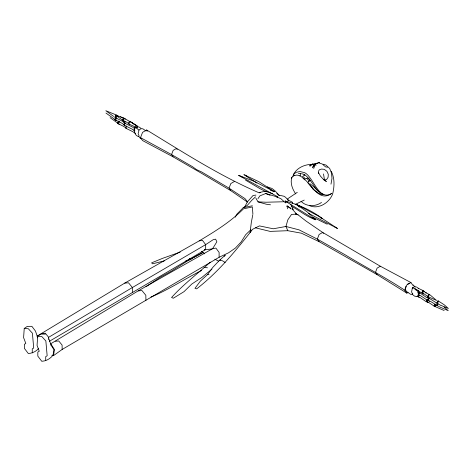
<?xml version="1.0" encoding="UTF-8"?>
<svg xmlns="http://www.w3.org/2000/svg" width="472" height="472" viewBox="0 0 472 472"><rect width="100%" height="100%" fill="white"/><g stroke="black" fill="none" stroke-linecap="round" stroke-linejoin="round"><path stroke-width="0.71" d="M32.261 352.92L32.261 348.855L33.707 348.017L32.397 333.197L28.314 328.73L24.231 328.482L23.6 337.627L25.818 343.463L24.367 344.3L24.367 348.36L28.314 353.528C32.249 353.304 36.167 351.481 38.663 348.389M45.713 360.685L45.713 356.62L47.159 355.788L45.855 340.967L41.772 336.501L37.689 336.253L37.058 345.392L39.27 351.233L37.825 352.065L37.825 356.13L41.772 361.292C46.25 361.109 50.404 358.661 53.088 355.109L53.92 349.669L51.023 345.115M51.141 344.359L54.451 349.563L53.519 355.623L62.156 349.451L219.114 257.287L219.114 252.396L215.875 248.077L212.636 248.655L138.178 290.882L50.474 343.946M292.54 203.42L292.575 202.329L287.377 199.597L288.628 200.506L285.471 197.213L283.932 196.234L279.206 195.219M291.743 178.286L291.873 177.295L293.767 175.732L296.87 175.059C309.856 176.87 316.505 204.553 331.881 193.308C318.635 201.762 313.892 177.661 304.847 172.752L300.08 171.531L296.168 172.309L293.531 174.333L292.935 176.28M330.99 184.151L331.999 178.268L331.468 173.029L329.727 168.528L325.94 165.064L323.426 164.25M252.768 214.89L251.299 222.56L250.089 232.566C233.988 252.839 217.279 272.946 196.641 288.858L194.977 288.315L200.34 281.141L207.55 274.562L212.813 267.353L219.291 260.538L225.221 255.145L224.347 256.267M291.873 177.295C289.991 183.042 292.404 189.154 295.708 193.874M138.125 133.552L139.004 130.455L136.951 128.319C132.302 125.54 134.384 135.027 137.317 136.078L138.697 136.473M405.92 286.18L405.188 288.746L406.286 291.324L410.616 294.298L412.363 294.451L412.752 293.684M313.614 166.805L314.376 164.822L313.791 164.982L312.346 167.536L313.845 168.221L314.641 165.566L314.376 164.822M247.393 202.004L230.837 190.694L199.733 172.245L173.153 156.881L142.562 140.556L140.514 137.635L142.562 132.355L146.662 129.989C183.36 152.344 219.757 175.903 259.329 192.906M408.02 292.463L406.852 293.136L404.799 290.221L406.852 284.94L410.953 282.575L413 285.489M418.168 291.779L418.676 290.481M251.033 230.619L250.089 232.566L252.561 229.315L259.452 225.899L273.241 228.778L285.967 226.477L299.089 229.87L317.314 239.103L345.351 254.933C364.956 266.845 385.547 277.548 404.799 290.221M318.293 171.731L319.202 169.902L321.526 169.065L324.299 169.336L326.889 171.312L328.294 174.292L328.111 177.265L326.624 179.531L324.476 180.003L323.302 179.366M244.396 207.686L247.204 202.093L253.039 195.508L255.936 195.089M303.697 177.171L304.965 178.363L307.007 178.54L307.638 177.289L304.375 174.386M125.422 119.097L123.652 117.953L122.419 120.207L124.189 121.351M123.652 118.472L122.832 119.971L123.369 120.283L124.189 118.779M129.316 121.693L128.502 123.18L129.039 123.493M129.853 121.298L135.547 125.145L129.853 121.298L128.478 123.817L133.694 126.219L135.122 127.434M135.588 127.163L136.331 125.812L137.069 126.307M418.198 288.25L422.965 290.528L421.59 293.041L417.272 289.938L415.283 289.183L416.493 290.003M422.965 291.23L422.151 292.717L422.688 293.029L423.502 291.543M428.629 294.546L427.809 296.05L428.346 296.357L429.166 294.858M429.166 294.339L427.933 296.599L436.606 300.475L430.399 295.171L425.266 292.345L426.181 292.982L423.502 291.012M235.245 217.191L237.044 213.969L243.186 207.727L247.346 205.332L251.812 200.258L255.541 196.853M117.593 115.628L116.147 114.926L114.702 117.298L116.731 118.342M116.088 116.832L116.731 115.776M115.852 117.829L114.767 119.611L116.212 120.313M116.212 117.752L115.251 119.328L115.835 119.664M116.153 119.139L116.79 118.088M118.714 121.009L117.369 123.221L119.257 124.189M117.817 122.956L118.714 121.487L119.257 121.8L118.36 123.269M119.257 121.322L117.911 123.528L123.776 126.449L126.537 128.39M124.714 121.103L124.083 122.142L124.679 122.49M124.986 121.28L124.018 122.867L132.331 126.968L134.726 128.691M124.962 122.814L124.006 124.378L124.608 124.72M125.239 122.985L123.947 125.104L131.989 129.045L134.839 130.986M125.646 127.469L126.537 126.012M126.72 126.295L125.593 128.142L132.791 131.653L135.446 133.458M134.343 127.936L135.181 126.561M134.839 128.638L134.001 130.012L134.839 130.419M418.511 294.162L419.248 292.947M418.9 294.498L419.455 293.584M428.293 296.398L427.331 297.985L420.227 293.183L418.021 292.333L419.39 293M428.623 296.563L427.986 297.602L428.588 297.95M427.107 299.726L425.98 301.573L419.909 297.413L417.85 296.617L419.124 297.242M426.594 301.219L427.479 299.761M428.688 298.186L427.402 300.298L420.576 295.661L418.363 294.805L419.738 295.472M429.013 298.357L428.063 299.921L428.659 300.263M427.148 301.537L427.738 300.57M428.033 302.463L426.688 301.803L428.912 302.623L433.969 306.009L434.977 304.351M434.423 305.744L435.314 304.275L435.857 304.587L435.261 305.567M435.857 304.11L434.511 306.322L444.14 310.517M437.839 301.171L436.883 302.747L437.461 303.083L438.104 302.033M438.423 300.988L436.978 303.36L440.27 305.083M437.78 303.407L436.818 304.983L437.402 305.319M436.913 305.602L437.998 303.821M212.636 248.655L216.866 241.788L215.621 239.145L213.208 239.676L205.662 244.626L132.384 287.531L48.634 337.309L48.669 339.492M277.123 197.733L277.666 196.553M257.995 198.618L259.913 195.868L265.718 193.514L274.621 196.145L280.763 198.6L285.584 202.936M323.892 194.493C317.066 192.93 314.263 185.295 310.139 180.357L308.31 181.944L308.688 181.702M417.077 296.681L418.233 295.442L418.233 293.236L417.549 290.675L415.826 289.914L413.743 288.121L412.363 287.879L411.608 291.897L412.693 294.658L414.451 296.08L417.077 296.681L418.21 296.027M250.915 229.687L245.647 234.737L241.133 241.959L235.345 248.107L228.595 252.78L219.114 257.287M210.252 262.166C197.361 273.949 183.272 284.463 171.566 297.507L173.354 298.221L183.974 291.684L191.797 284.032L202.01 277.329L211.94 269.123M145.995 286.716L160.279 277.194L171.43 271.099L189.207 259.877L203.066 252.426L204.736 253.847M220.477 259.683L219.291 260.538L222.235 260.674L225.179 262.456M297.283 192.352L287.643 198.812M24.231 328.482L27.305 326.364L31.872 326.329L35.471 331.078L37.784 337.834M37.689 336.253L40.757 334.129L45.33 334.099M252.898 214.194L252.378 206.96L243.534 208.789C230.666 221.816 214.825 231.534 199.184 240.885L124.726 283.111L37.017 336.176M49.336 341.309L205.662 249.517L205.662 244.626L202.423 240.313L199.184 240.885M138.91 129.971L141.152 128.679L142.898 128.826L146.143 131.057M234.413 181.478L230.837 183.543L229.05 188.151L230.837 190.694M410.953 282.575L380.361 266.243L377.104 268.12L375.5 272.303L377.104 274.633L406.852 293.136M407.513 284.191L409.348 283.135M201.609 270.474C184.552 279.023 168.663 289.725 150.981 297.047M295.124 204.476L304.228 200.087M321.491 202.458C315.497 206.813 306.275 206.866 301.047 201.29M299.797 175.732L300.699 175.324L300.351 173.389M316.429 163.666L317.768 163.088M302.346 176.54L303.915 175.873L303.938 174.339L301.366 173.672M191.19 259.128L189.207 259.877L203.066 252.426L201.414 251.31M313.508 164.516L315.479 163.796M185.437 261.116L190.281 259.417L189.49 258.444M313.998 164.049L319.432 162.527L318.547 162.834L322.24 163.99L325.58 166.893L327.55 167.212M180.198 252.107L162.628 258.32L151.6 262.851L152.533 263.813L164.274 260.892M286.056 202.753L285.147 201.037C298.398 204.518 311.249 210.229 322.24 218.459L320.122 217.598M243.186 207.727L252.378 205.768M51.849 355.357L53.088 355.109M204.364 249.747L205.662 249.517M207.55 274.562L209.019 274.356M204.518 249.841L212.199 248.927M124.726 283.111L128.514 282.793L132.384 287.531L132.461 292.593M138.178 290.882L141.972 290.563L145.836 295.301L145.913 300.357M42.02 333.486L45.294 333.208L48.634 337.309M55.472 341.256L58.746 340.979L62.092 345.073L62.156 349.451M377.104 274.633L319.101 241.652L301.431 233.203L287.808 230.708L270.096 231.392L255.482 227.823M312.004 164.315C304.764 164.451 297.041 167.672 293.531 174.333L294.357 175.661M291.932 208.689L296.623 214.129L291.531 214.4L287.808 219.893L285.967 226.477L287.808 230.708M298.41 173.59L300.499 173.489M417.991 295.867L418.316 295.861M283.678 201.768L266.066 202.228L258.042 201.874L255.93 198.252M273.377 191.679L274.433 191.685L258.975 181.744L243.829 174.599L256.945 183.047M323.804 194.612L321.603 194.564L318.004 192.942L313.054 189.319M260.627 192.6L259.287 192.558L265.311 191.166L272.55 193.744M204.034 267.353L207.45 267.783M270.368 190.216L274.433 191.685L254.142 181.289L238.484 175.336L277.772 196.777M270.509 204.807L266.255 204.211L258.042 201.874M123.652 121.044L116.212 115.498L123.652 117.953M299.395 207.178L296.333 204.329L319.042 216.424L337.386 228.418L308.635 213.409M295.484 213.84L296.623 214.129M137.045 126.461L139.122 127.062L140.868 128.248M268.474 187.921L267.506 187.03L271.943 188.428L275.217 190.995L279.412 195.656L276.793 193.502M309.284 205.556C318.417 209.863 329.509 202.695 332.683 193.845C334.459 186.428 334.866 178.162 331.191 171.23M313.343 164.191L316.157 165.106L313.426 164.049M296.204 214.194L298.068 214.831L306.121 221.12L322.677 232.43L380.361 266.243M295.985 214.123L298.068 214.831M291.602 206.293C299.673 210.724 306.906 216.896 315.827 219.804L314.281 218.666M116.147 114.926L105.816 110.708L113.616 116.436M265.718 193.514L270.061 195.272M267.506 187.03L268.527 187.449M415.915 286.87L414.858 286.439L412.363 287.879L412.752 288.504M440.612 305.231L448.4 308.493L444.258 304.818L437.839 300.652M122.956 120.519L126.638 122.159L129.316 124.26M141.553 138.797L140.243 138.202L138.91 136.573L139.004 135.641L138.343 134.077M286.781 206.217L290.646 208.069M327.22 224.218L311.791 216.677M116.731 115.262L118.177 115.965M117.109 115.911L116.147 115.445L115.186 117.021L115.77 117.357M125.033 123.139L122.065 121.05L115.286 117.634M116.79 120.649L115.345 119.947L121.994 123.286L124.962 125.369M429.054 298.705L428.092 298.233L430.482 299.112L437.939 303.832M429.608 301.26L428.163 300.552L430.552 301.425L438.358 306.304M433.969 306.009L435.314 306.664M238.897 175.389L242.75 177.325M120.378 116.714L122.873 117.976L122.384 117.729M266.302 191.856L259.812 188.57L245.552 180.133M320.405 217.527L322.24 218.459M287.531 202.246L285.147 201.037L314.912 219.462M214.854 259.199L218.719 261.211M438.883 306.582L448.241 310.676L444.093 307.001M140.514 137.635L171.548 154.556L192.517 166.699L196.553 169.631L201.632 171.961L229.05 188.151L245.051 198.671L247.582 201.927M334.825 226.991L337.386 228.418M244.673 174.894L247.062 176.322M118.714 123.876L110.1 117.658M115.605 119.935L105.976 113.073M292.363 208.954L293.224 209.491L290.593 204.164M323.344 179.519L326.382 181.49L322.937 178.888L320.352 175.997L318.506 172.634M124.189 118.26L130.549 121.994M422.965 290.528L424.34 291.454M416.493 286.97L418.646 288.504M428.629 297.118L424.352 294.038L422.269 293.271L423.502 294.109M137.535 126.036L131.228 122.23M298.109 205.591L296.333 204.329L307.225 211.934L311.337 215.704M312.216 217.144L313.249 217.905M309.933 183.702L314.004 187.006L318.818 191.785M291.041 209.007L287.094 205.668L287.46 208.825M303.042 178.292L304.912 179.903M307.007 178.54L309.125 181.012M307.962 182.924L313.42 189.36M413.271 284.929L414.605 286.551M308.198 177.92L310.139 180.357L308.34 178.021M323.391 233.451L322.677 232.43L319.101 234.495L317.314 239.103L319.101 241.652M146.662 129.989L147.482 131.157M177.212 149.659L176.41 148.491L173.153 150.373L171.548 154.556L173.153 156.881M48.923 338.843L51.241 345.604M137.623 126.98L137.741 127.623L136.213 127.794L136.095 127.145M318.393 172.327L318.594 173.525M323.532 173.956L324.476 180.003M415.077 287.743L415.201 288.858M304.546 174.487L304.546 175.495M312.812 163.92L310.051 166.209L309.431 165.672L312.812 163.92"/></g></svg>
